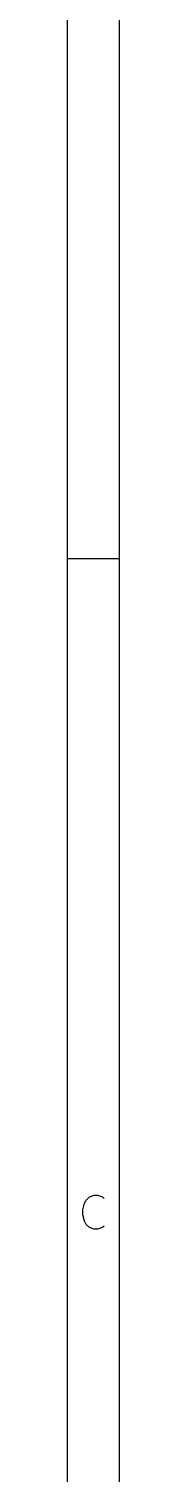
# Model space of a CAD drawing. Header units: millimetres. Extents: x 10 to 287, y -200 to -10.
# Drawn here: x 10 to 12, y -144.9 to -89.8 of the extents above; entities that cross this region are included whole.
import ezdxf

# ---------------------------------------------------------------- set-up
doc = ezdxf.new("R2010")
doc.units = ezdxf.units.MM
doc.layers.add('RED', color=14, linetype='CONTINUOUS')

msp = doc.modelspace()

# ---------------------------------------------------------------- linework, layer by layer
at = {"layer": 'RED', "linetype": 'CONTINUOUS'}
for p, q in [((10, -200.0072), (10, -10)), ((12, -198.0072), (12, -12)), ((10, -110), (12, -110)), ((10.7214, -134.4794), (10.8452, -134.3556)), ((10.8452, -134.3556), (11.0309, -134.2937)), ((11.0309, -134.2937), (11.1547, -134.2937)), ((11.1547, -134.2937), (11.3404, -134.3556)), ((11.3404, -134.3556), (11.4023, -134.4175)), ((10.5976, -134.8508), (10.6595, -134.6032)), ((10.5976, -135.0365), (10.5976, -134.8508)), ((10.6595, -134.6032), (10.7214, -134.4794)), ((10.6595, -135.2841), (10.5976, -135.0365)), ((10.7214, -135.4079), (10.6595, -135.2841)), ((10.8452, -135.5318), (10.7214, -135.4079)), ((11.0309, -135.5937), (10.8452, -135.5318)), ((11.3404, -135.5318), (11.1547, -135.5937)), ((11.4023, -135.4698), (11.3404, -135.5318)), ((11.1547, -135.5937), (11.0309, -135.5937))]:
    msp.add_line(p, q, dxfattribs=at)

doc.saveas('drawing.dxf')
